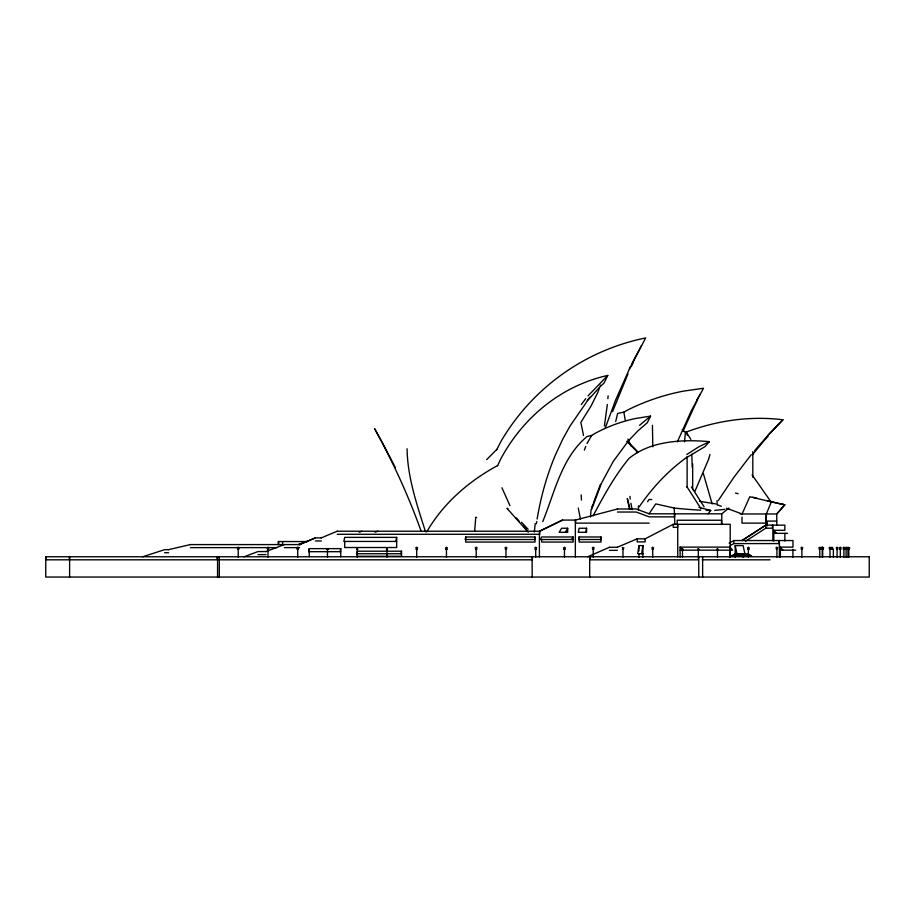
<?xml version="1.0" encoding="UTF-8"?>
<svg xmlns="http://www.w3.org/2000/svg" width="915" height="915" viewBox="0 0 915 915"><rect width="100%" height="100%" fill="white"/><g stroke="black" fill="none" stroke-linecap="round" stroke-linejoin="round"><path stroke-width="1.37" d="M652.807 446.795L652.429 425.281M590.461 517.101L591.101 509.369M474.633 531.443L475.731 517.284L476.624 517.49M684.523 441.865L685.404 432.383L682.304 429.501M607.869 398.654L608.12 395.863M534.303 532.061L535.218 523.677M607.331 404.51L604.426 425.99M692.22 467.325L691.786 454.24M748.058 556.24L747.612 555.508L745.153 555.565A10.98 10.946 -90 0 0 747.795 554.376L748.321 554.376A10.98 10.591 -90 0 0 750.883 555.565L751.49 555.725L747.589 555.565A10.98 6.256 -90 0 1 746.08 554.376L745.908 554.376A10.98 1.006 90 0 1 745.656 555.565L742.866 555.657A2.253 0.583 -7.3 0 0 742.122 555.645A2.253 0.641 1.6 0 0 741.276 555.645L739.812 555.565A10.98 9.974 90 0 1 737.399 554.376L737.124 554.376A10.98 1.006 90 0 1 736.884 555.565L741.665 555.725A2.253 0.618 4.3 0 1 742.603 555.645L743.014 555.565A10.98 10.946 -90 0 0 745.656 554.376L745.988 554.204M745.931 556.24L741.939 555.565A10.98 9.974 90 0 1 739.526 554.376L739.263 554.376A10.98 1.006 90 0 1 739.011 555.565L739.08 555.634A10.98 8.967 90 0 0 741.196 554.376L741.676 554.376A10.98 9.974 90 0 0 744.067 555.565L747.544 555.508M750.14 555.679L748.584 555.565A10.98 9.974 90 0 1 746.171 554.376L745.702 554.376A10.98 7.8 -90 0 1 743.849 555.565L742.889 555.645A10.98 4.689 90 0 1 741.779 554.376L741.39 554.376A10.98 1.006 90 0 1 741.15 555.565L746.937 555.508M536.384 523.735L536.716 521.516M642.913 557.372L642.913 545.603L638.945 545.603L637.663 553.724L642.913 553.724M641.621 553.724L642.913 545.603M537.116 519.034C540.788 497.074 546.758 475.468 555.416 454.938L562.782 439.086L570.056 425.99L587.567 400.598M340.746 556.766L340.746 548.645L309.236 548.645L308.584 551.688L340.746 551.688M340.094 551.688L340.746 548.645M395.806 541.44L396.675 537.38L344.703 537.38L343.834 541.44L396.675 541.44M400.964 553.735L401.502 551.196L357.388 551.196L356.85 553.735L401.502 553.735M465.689 536.979L465.689 542.057L535.023 542.057L535.023 536.979L465.689 536.979L465.152 539.518L535.023 539.518M534.486 539.518L535.023 536.979M579.138 536.979L579.138 542.057L600.995 542.057L600.995 536.979L579.138 536.979L578.6 539.518L600.995 539.518M585.714 532.301L586.572 528.241L579.138 528.241L578.28 532.301L586.572 532.301L586.572 528.241M600.457 539.518L600.995 536.979M734.962 555.645L734.082 555.657A2.253 0.583 -7.3 0 0 733.338 555.645L731.485 555.725L732.114 555.565A10.98 10.946 -90 0 0 734.745 554.376L735.077 554.204M731.485 555.725L736.735 555.508L737.158 556.24M735.019 556.24L733.613 555.725L734.871 555.645A2.253 0.641 1.6 0 1 735.717 555.645L738.771 555.508A10.98 10.946 -90 0 0 741.39 554.376L741.928 554.376A10.98 6.256 -90 0 0 743.335 555.565L749.682 555.508A10.98 6.256 -90 0 1 748.218 554.376L747.841 554.376A10.98 7.8 -90 0 1 745.988 555.565L745.027 555.725A2.253 0.618 4.3 0 0 744.158 555.645L744.238 555.645A2.253 0.583 -7.3 0 1 745.016 555.645L750.048 555.668M741.665 556.24L740.727 555.657A2.253 0.583 -7.3 0 0 739.983 555.645A2.253 0.641 1.6 0 0 739.137 555.645L737.742 555.645A10.98 9.974 90 0 1 735.271 554.376L734.825 554.376A10.98 8.967 90 0 1 732.64 555.565L732.949 555.565A10.98 7.8 -90 0 0 734.825 554.376L735.18 554.376A10.98 6.256 -90 0 0 736.689 555.565L737.044 555.725A2.253 0.641 1.6 0 1 737.856 555.645L745.771 555.645A2.253 0.641 1.6 0 1 746.629 555.645L749.316 555.645A2.253 0.618 4.3 0 0 748.424 555.645L748.939 555.645M741.356 554.204L741.642 554.376A10.98 2.791 90 0 1 740.921 555.565L740.418 555.668A2.253 0.618 4.3 0 0 739.652 555.645L736.804 555.657L740.898 555.508A10.98 10.946 -90 0 0 743.529 554.376L744.055 554.376A10.98 6.256 -90 0 0 745.462 555.565L748.653 555.645M733.784 555.657L734.768 555.565A10.98 8.967 90 0 0 736.93 554.376L737.399 554.376A10.98 10.591 -90 0 0 739.972 555.565L741.642 555.691A2.253 0.641 1.6 0 1 742.362 555.645L746.285 555.645A2.253 0.618 4.3 0 1 747.109 555.645L747.315 555.565A10.98 2.791 90 0 0 747.99 554.376L748.115 554.204M743.792 556.24L738.382 555.645A10.98 4.689 90 0 1 737.273 554.376L736.93 554.376A10.98 10.946 -90 0 1 734.242 555.565L735.374 555.645A2.253 0.583 -7.3 0 1 736.243 555.645L736.804 555.634A10.98 8.967 90 0 0 739.068 554.376L739.434 554.376A10.98 6.256 -90 0 0 740.944 555.565L742.019 555.645A2.253 0.618 4.3 0 1 742.843 555.645L745.679 555.565A10.98 8.967 90 0 0 747.841 554.376L748.31 554.376A10.98 9.974 90 0 0 750.712 555.565L751.49 555.725M615.704 421.529L617.614 413.454L623.847 412.139L627.919 409.874A215.151 215.128 90 0 1 683.539 391.117L703.509 388.257L691.157 411.098L677.386 441.831M708.668 459.044L709.949 454.469M591.708 509.312L601.487 483.212L613.244 461.4L628.468 440.813L637.721 431.034L647.282 422.741L650.599 416.119L635.822 418.441A174.09 159.267 90 0 0 594.636 433.619L591.628 435.449L587.018 436.512C561.455 457.889 554.776 492.327 542.721 521.653M600.48 385.158L597.827 392.455L591.044 406.02L580.842 422.421L583.518 435.46M734.734 555.634L734.756 555.565A10.98 1.006 90 0 0 734.997 554.376L735.271 554.376A10.98 10.591 -90 0 0 737.845 555.565L739.595 555.565A10.98 7.8 -90 0 0 741.47 554.376L741.916 554.376A10.98 9.974 90 0 0 744.318 555.565L745.416 555.645L742.019 555.508M736.861 555.634L736.369 555.565A10.98 10.946 -90 0 0 739.011 554.376L739.526 554.376A10.98 10.591 -90 0 0 742.099 555.565L743.54 555.565A10.98 8.967 90 0 0 745.702 554.376L746.08 554.376A10.98 10.591 -90 0 0 748.745 555.565L749.351 555.725L748.767 555.645A2.253 0.641 1.6 0 0 747.921 555.645L747.155 555.645A2.253 0.583 -7.3 0 0 746.377 555.645L744.433 555.645A10.98 10.591 -90 0 1 741.928 554.376L741.39 554.376A10.98 8.967 90 0 1 739.274 555.565L738.153 555.679L743.689 555.725A2.253 0.641 1.6 0 1 744.501 555.645L745.039 555.565A10.98 4.689 90 0 1 743.918 554.376L743.746 554.204M739.045 555.645L734.425 555.634M739.88 555.645L743.529 555.565A10.98 1.006 90 0 0 743.769 554.376L744.044 554.376A10.98 9.974 90 0 0 746.446 555.565L747.795 555.565A10.98 1.006 90 0 0 748.035 554.376L748.173 554.376A10.98 4.689 90 0 0 749.305 555.565L750.94 555.634M605.238 428.083L615.44 400.461L630.435 366.675M600.457 484.332L593.721 502.129M708.61 459.25L694.885 491.424M742.911 555.565L743.449 555.634M584.365 450.089L585.703 446.497M612.558 411.67L627.976 373.903M743.083 555.565A10.98 6.256 -90 0 1 741.573 554.376L741.219 554.376A10.98 7.8 -90 0 1 739.343 555.565L738.851 555.634A10.98 6.256 -90 0 1 737.307 554.376L737.09 554.376A10.98 2.791 90 0 1 736.415 555.565L735.74 555.725L737.147 555.634A10.98 7.8 -90 0 0 739.091 554.376L739.4 554.376A10.98 4.689 90 0 0 740.532 555.565L740.67 555.565A10.98 2.791 90 0 0 741.344 554.376L741.573 554.376A10.98 4.689 90 0 0 742.66 555.565L742.168 555.634M784.212 504.748A310.677 0.892 13.4 0 1 771.334 501.878L766.335 513.978L766.335 525.347M237.248 547.959L238.232 547.216L239.215 547.959M266.997 547.959L267.981 547.216L268.964 547.959M296.735 547.959L297.718 547.216L298.713 547.959M415.719 547.959L416.714 547.216L417.697 547.959M445.468 547.959L446.451 547.216L447.435 547.959M475.217 547.959L476.2 547.216L477.184 547.959M504.966 547.959L505.949 547.216L506.933 547.959M534.715 547.959L535.71 547.216L536.693 547.959M563.48 547.959L564.463 547.216L565.459 547.959M592.245 547.959L593.229 547.216L594.212 547.959M651.743 547.959L652.727 547.216L653.71 547.959M747.418 547.959L748.401 547.216L749.385 547.959M775.943 547.959L776.663 547.25L777.807 547.719M800.888 547.959L801.872 547.216L802.855 547.959M818.788 547.959L819.783 547.216L820.766 547.959M821.224 547.959L821.75 547.342M821.704 547.959L822.688 547.216M829.013 547.959L829.996 547.216L830.797 547.959M836.116 547.959L837.111 547.216L838.094 547.959M839.33 547.959L840.313 547.216L841.297 547.959M842.921 547.959L843.905 547.216L844.888 547.959M845.117 547.959L846.101 547.216L847.084 547.959M846.97 547.959L847.953 547.216L849.772 547.959M682.99 431.262L697.539 399.581M591.593 507.459L593.069 503.971M629.36 369.077L645.67 337.944A218.022 218.01 -90 0 0 501.374 440.698L496.582 449.894M497.531 465.724L500.963 458.552A176.423 161.395 -90 0 1 607.777 375.413L604.037 383.053L600.606 386.279M631.27 366.675L632.928 363.232M587.053 443.443L591.628 435.449M632.174 363.232L641.495 345.504M593.069 515.911C603.648 495.987 614.628 475.846 629.051 458.404C650.714 440.607 682.499 439.337 709.411 441.636L705.008 446.612L685.484 458.266M697.058 399.581L700.078 394.251M565.287 532.301L567.7 528.241L561.581 528.241L559.168 532.301L567.7 532.301L567.7 528.241M571.589 539.518L573.099 536.979L541.691 536.979L540.182 539.518L573.099 539.518M718.412 500.299L734.116 476.99L751.261 454.652M426.745 531.912C443.032 503.479 468.926 481.016 497.611 465.563M647.58 501.706L649.078 499.51L651.766 499.521M639.242 506.773C651.869 488.358 667.229 471.694 685.244 458.426M581.311 404.51L585.749 398.654M830.9 547.719L832.044 547.25L832.764 547.959M847.896 547.719L848.937 547.959M708.084 513.818L710.795 510.467L698.946 507.368M752.519 454.652L763.35 441.556M587.258 400.438L589.981 397.144M754.669 450.58L769.698 433.367L782.954 419.791C750.025 415.65 716.296 420.603 685.404 432.383M763.568 441.304L768.486 435.654M784.635 504.851L776.755 513.978L776.755 525.347M588.036 395.863L607.777 375.413M587.842 400.255L599.165 387.754M767.479 500.711L784.807 504.851L776.721 513.978L740.235 513.978M739.286 554.204L739.091 554.376A10.98 2.791 90 0 1 738.542 555.565L738.496 555.634A10.98 10.946 -90 0 0 741.15 554.376L741.413 554.204M743.072 555.679L743.049 555.565A10.98 2.791 90 0 0 743.723 554.376L743.952 554.376A10.98 10.591 -90 0 0 746.617 555.565L748.058 555.725L746.285 555.508M768.062 435.323L782.954 419.791M636.371 453.268L637.892 451.713M486.643 459.65L496.856 449.357M739.412 555.634L741.71 555.645L740.475 555.645A2.253 0.583 -7.3 0 0 739.732 555.645L740.304 555.508L738.245 555.634M737.158 554.204L736.964 554.376A10.98 7.8 -90 0 1 735.077 555.565L734.596 555.634M639.574 425.281L650.599 416.119M700.684 510.158A251.396 23.596 12.3 0 1 674.229 508.065L655.769 503.913L649.055 513.818L721.775 513.818L728.923 508.065M743.575 554.376L743.529 554.376A10.98 7.8 -90 0 1 741.722 555.565L740.612 555.634L741.413 555.565A10.98 8.967 90 0 0 743.575 554.376L744.055 554.376M622.257 547.502L623.961 547.959M744.547 555.634L746.674 555.634M686.81 454.469L698.831 446.795L709.411 441.636M741.985 540.536L765.775 525.141L784.864 525.141L784.864 530.3L773.804 530.3L773.804 541.017M742.088 540.536L765.889 525.141M745.553 541.268L765.775 528.184L772.454 528.184L772.454 525.141M733.979 555.634L734.276 555.565A10.98 2.791 90 0 0 734.951 554.376L735.134 554.376A10.98 4.689 90 0 0 736.266 555.565L737.501 555.645A2.253 0.583 -7.3 0 1 738.371 555.645L739.286 555.634M740.967 555.679L739.526 555.645L741.607 555.645M735.74 555.725L737.925 555.634M738.119 555.645L737.593 555.645A2.253 0.618 4.3 0 1 738.336 555.645L739.286 556.24M742.534 555.508L744.89 555.725L742.442 555.668M729.152 543.098L733.967 540.536M730.25 545.5L733.853 543.579L778.985 543.579L778.985 540.536M637.092 538.844L645.132 538.844L673.223 524.295L673.223 527.337L677.558 527.337L677.558 524.295M736.118 555.634L737.204 555.565M337.097 531.226L539.747 531.226L562.599 520.075M744.272 555.645L744.318 555.634A10.98 10.591 -90 0 1 741.676 554.376L741.596 554.376A10.98 1.006 90 0 1 741.402 555.565L742.34 555.634M587.682 556.766L609.436 547.296M617.259 547.296L637.195 538.844L637.195 541.886L645.132 541.886L645.132 538.844M299.422 544.585L315.286 537.906L321.348 537.906M299.525 544.585L315.389 537.906M321.234 537.906L337.212 531.226M359.24 532.255L361.791 531.226M741.665 555.725L740.098 555.645L740.761 555.645M821.693 547.342L823.672 547.959M298.073 544.585L306.113 541.543M244.156 556.766L257.973 551.573L265.899 551.573M265.796 551.573L284.371 544.585M375.036 532.198L377.701 531.226M745.187 555.565A10.98 2.791 90 0 0 745.862 554.376L746.045 554.376A10.98 4.689 90 0 0 747.178 555.565L747.692 555.634M741.413 556.24L741.253 555.508L742.42 555.508M142.706 556.766L164.62 549.663L168.589 549.663M744.49 555.679L744.055 555.657M735.145 555.691L737.17 555.657L735.889 555.508M575.455 520.075L617.442 508.992M733.247 555.508L737.147 555.679L735.374 555.508M738.851 555.634L737.513 555.508M734.608 555.645L736.037 555.508M741.31 555.668L741.836 555.657M168.486 549.663L190.4 544.585M742.683 555.508L741.413 555.725L743.277 555.508M724.783 509.358L714.741 510.376M740.658 555.657L740.178 555.657M617.328 508.992L636.28 508.992L649.17 513.818M617.442 512.034L636.28 512.034L649.17 516.861L674.664 516.861L674.664 513.818M776.755 521.081L767.285 521.081L767.285 525.942M649.17 523.117L575.569 523.117L575.569 520.075L562.302 520.075L539.415 531.226L539.415 556.949M673.12 524.295L730.204 524.295L730.204 556.972M773.804 533.342L787.563 533.342M337.212 534.269L539.518 534.269M539.713 534.269L539.747 531.226M315.389 540.948L321.348 540.948M307.852 541.543L278.194 541.543L278.194 544.585M190.297 544.585L300.76 544.585M735.202 557.372L735.202 545.603L743.14 545.603L744.856 553.724L735.202 553.724M680.108 557.052L680.108 547.124L729.941 547.124L732.549 550.167L680.108 550.167M780.335 557.052L780.335 547.124L792.985 547.124L792.985 540.536L733.853 540.536L733.853 543.579M609.321 547.296L617.362 547.296M190.4 547.628L277.051 547.628M284.371 547.628L299.525 547.628M237.74 549.103L238.724 549.103M267.489 549.103L268.472 549.103M297.238 549.103L298.21 549.103M326.975 549.103L327.959 549.103M356.724 549.103L357.708 549.103M386.473 549.103L387.457 549.103M416.222 549.103L417.194 549.103M445.96 549.103L446.943 549.103M475.709 549.103L476.692 549.103M505.457 549.103L506.441 549.103M535.218 549.103L536.19 549.103M563.983 549.103L564.955 549.103M592.737 549.103L593.721 549.103M622.486 549.103L623.47 549.103M652.235 549.103L653.219 549.103M681.984 549.103L682.956 549.103M697.825 549.103L698.808 549.103M716.971 549.103L717.955 549.103M747.91 549.103L748.893 549.103M776.435 549.103L777.418 549.103M801.38 549.103L802.352 549.103M819.291 549.103L820.263 549.103M821.716 549.103L823.18 549.103M829.516 549.103L830.443 549.103M831.289 549.103L832.273 549.103M836.619 549.103L837.591 549.103M839.821 549.103L840.805 549.103M843.413 549.103L844.396 549.103M845.609 549.103L846.592 549.103M847.462 549.103L849.269 549.103M237.74 549.32L238.724 549.32M267.489 549.32L268.472 549.32M297.238 549.32L298.21 549.32M326.975 549.32L327.959 549.32M356.724 549.32L357.708 549.32M386.473 549.32L387.457 549.32M416.222 549.32L417.194 549.32M445.96 549.32L446.943 549.32M475.709 549.32L476.692 549.32M505.457 549.32L506.441 549.32M535.218 549.32L536.19 549.32M563.983 549.32L564.955 549.32M592.737 549.32L593.721 549.32M622.486 549.32L623.47 549.32M652.235 549.32L653.219 549.32M681.984 549.32L682.956 549.32M697.825 549.32L698.808 549.32M716.971 549.32L717.955 549.32M747.91 549.32L748.893 549.32M776.435 549.32L777.418 549.32M801.38 549.32L802.352 549.32M819.291 549.32L820.263 549.32M821.716 549.32L823.18 549.32M829.516 549.32L830.443 549.32M831.289 549.32L832.273 549.32M836.619 549.32L837.591 549.32M839.821 549.32L840.805 549.32M843.413 549.32L844.396 549.32M845.609 549.32L846.592 549.32M847.462 549.32L849.269 549.32M780.335 550.167L795.684 550.167M609.436 550.338L617.362 550.338M164.62 552.706L168.589 552.706M741.15 554.376L741.928 554.376M257.973 554.627L265.899 554.627M218.914 559.808L532.37 559.808L532.37 556.766M702.205 559.808L770.041 559.808M706.06 510.376L710.658 510.467M736.14 555.679L736.186 555.679A2.253 0.618 4.3 0 0 735.386 555.645L734.917 555.668M733.567 555.508L735.019 555.725L733.761 555.508M699.415 501.271L715.644 503.913M784.029 504.748L784.807 504.851M507.905 508.523L506.944 508.317L528.275 532.198M771.334 501.878L749.785 496.754L742.099 513.978L726.407 508.214M735.466 493.059L738.131 493.7M752.816 497.211L756.808 498.16M781.993 504.051L783.583 504.474M717.417 504.851L721.317 506.292M822.711 547.342L822.928 547.502M627.45 441.27L638.121 452.113M626.809 441.27L637.195 451.827M528.115 529.339L521.47 522.202M516.254 517.867L519.034 520.99M523.677 526.182L526.457 529.293M773.804 530.3L776.412 533.342M780.335 547.124L782.931 550.167M752.084 474.851L770.91 501.74M691.42 486.986L704.093 506.773M686.799 486.551L700.97 508.671M680.108 547.124L682.052 550.167M509.941 505.629L501.912 487.764M380.846 439.886L374.532 428.609C392.775 461.503 408.49 495.816 421.152 531.249M381.486 441.03L395.452 467.725M690.871 439.36L686.342 432.246L687.291 435.128M627.919 439.051L631.167 446.291M425.521 531.821C416.977 504.828 407.507 477.367 407.061 448.773M712.133 503.925L703.315 473.41M630.023 509.312L627.313 498.572L629.554 509.015M735.202 545.603L736.93 553.724M632.151 509.644L630.927 503.261M578.246 508.065L580.476 519.182M625.185 419.905L623.847 412.139M629.909 496.41L630.229 499.087M674.229 508.065L674.835 524.638M581.197 494.889L581.471 500.048M848.788 549.24L848.788 557.189M847.953 549.24L847.953 557.189M846.101 549.24L846.101 557.189M843.905 549.24L843.905 557.189M840.313 549.24L840.313 557.189M837.111 549.24L837.111 557.189M833.371 549.069L833.371 557.121M829.996 549.24L829.996 557.189M822.688 549.24L822.688 557.189M822.253 549.24L822.208 557.189M819.783 549.24L819.783 557.189M801.872 549.24L801.872 557.189M792.928 549.32L792.928 557.189M784.864 533.342L784.864 541.017M779.386 540.536L779.386 557.052M776.927 549.24L776.927 557.189M772.866 525.141L772.866 540.742M765.935 513.978L765.935 523.117L741.996 523.117L741.996 517.021M765.775 525.141L765.775 528.184M752.816 451.598L752.816 477.253M748.401 549.24L748.401 557.189M743.14 553.724L743.14 557.372M729.941 547.124L729.941 557.052M721.775 513.818L721.775 524.638M721.512 523.792L721.512 520.235L677.203 520.235L677.203 523.792M717.463 549.24L717.463 557.189M717.074 500.551L717.074 504.783M702.629 556.766L702.629 577.056M698.751 556.766L698.751 577.056M698.317 549.24L698.362 559.808L589.9 559.808L589.9 556.766M692.666 463.916L692.666 489.628M687.108 456.459L687.108 487.398M682.476 549.24L682.476 557.189M677.74 524.295L677.74 556.972M652.727 549.24L652.727 557.189M638.945 545.603L638.945 551.013M638.945 553.724L638.945 557.372M638.43 505.846L638.43 509.998M622.978 549.24L622.978 557.189M593.229 549.24L593.229 557.189M589.683 556.766L589.683 577.056M575.352 520.075L575.352 556.972M573.099 536.979L573.099 542.057L541.691 542.057L541.691 539.518M564.463 549.24L564.463 557.189M535.71 549.24L535.71 557.189M532.153 556.766L532.153 577.056M505.949 549.24L505.949 557.189M476.2 549.24L476.2 557.189M446.451 549.24L446.451 557.189M416.714 549.24L416.714 557.189M401.502 551.196L401.502 556.263L357.388 556.263L357.388 553.735M396.675 537.38L396.675 547.525L344.703 547.525L344.703 541.44M386.965 549.24L386.965 557.189M357.216 549.24L357.216 557.189M327.467 549.24L327.467 557.189M309.236 548.645L309.236 556.766M297.718 549.24L297.718 557.189M282.609 541.543L282.609 544.585M278.686 541.543L278.686 544.585M267.981 549.24L267.981 557.189M238.232 549.24L238.232 557.189M219.303 556.766L219.303 577.056M217.576 556.766L217.576 577.056M217.152 556.766L217.152 559.808L45.887 559.808L45.887 556.766M69.609 556.766L69.609 577.056M69.448 556.766L69.448 559.808M869.25 556.766L45.75 556.766L45.75 577.056L869.25 577.056L869.239 556.766"/></g></svg>
